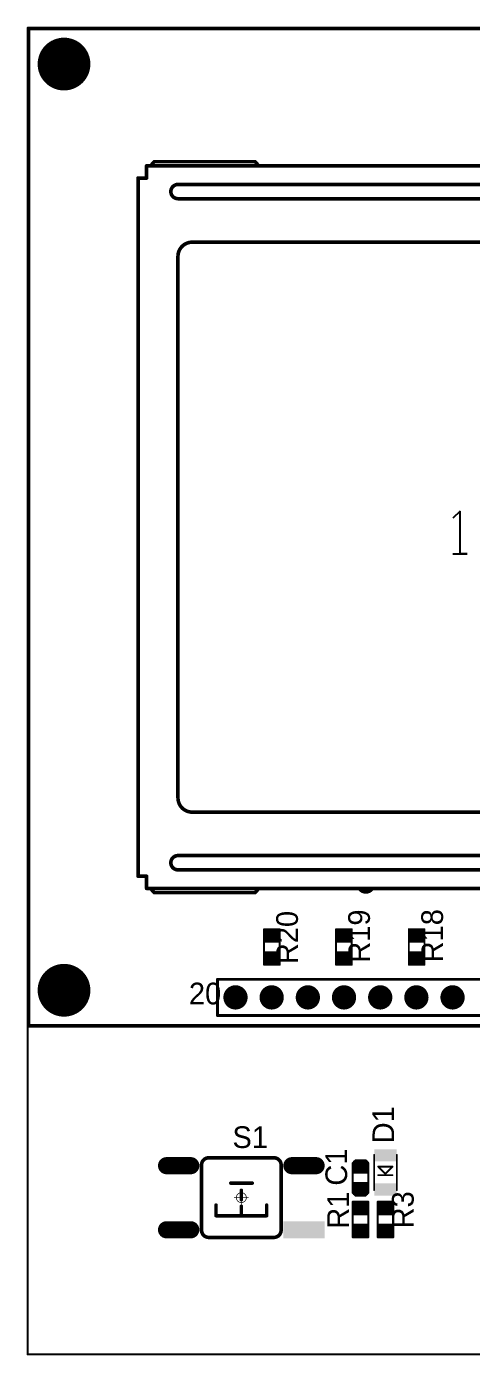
# Model space of a CAD drawing. Extents: x 70.2 to 163.5, y 145.5 to 238.7.
# Drawn here: x 70.2 to 101.4, y 145.5 to 238.7 of the extents above; entities that cross this region are included whole.
import ezdxf

# ---------------------------------------------------------------- set-up
doc = ezdxf.new("R2010")
doc.units = 0
for name, color, linetype in [('BOTTOMLAYER', 5, 'CONTINUOUS'), ('BOTTOMSOLDER', 6, 'CONTINUOUS'), ('KEEPOUTLAYER', 6, 'CONTINUOUS'), ('MECHANICAL1', 6, 'CONTINUOUS'), ('MECHANICAL15', 56, 'CONTINUOUS'), ('MULTILAYER', 9, 'CONTINUOUS'), ('PADHOLELAYER', 156, 'CONTINUOUS'), ('TOPLAYER', 1, 'CONTINUOUS'), ('TOPOVERLAY', 2, 'CONTINUOUS'), ('TOPPASTE', 8, 'CONTINUOUS'), ('TOPSOLDER', 216, 'CONTINUOUS')]:
    doc.layers.add(name, color=color, linetype=linetype)

msp = doc.modelspace()

# ---------------------------------------------------------------- linework, layer by layer
at = {"layer": 'BOTTOMLAYER'}
for points, const_width in [([(71.907, 236.093, 1), (73.657, 236.093, 1)], 1.75), ([(71.907, 171.093, 1), (73.657, 171.093, 1)], 1.75), ([(84.447, 170.592, 1), (85.197, 170.592, 1)], 0.75), ([(86.987, 170.592, 1), (87.737, 170.592, 1)], 0.75), ([(89.527, 170.592, 1), (90.277, 170.592, 1)], 0.75), ([(92.067, 170.592, 1), (92.817, 170.592, 1)], 0.75), ([(94.607, 170.592, 1), (95.357, 170.592, 1)], 0.75), ([(97.147, 170.592, 1), (97.897, 170.592, 1)], 0.75), ([(99.687, 170.592, 1), (100.437, 170.592, 1)], 0.75)]:
    msp.add_lwpolyline(points, format="xyb", close=True, dxfattribs=dict(at, const_width=const_width))
at = {"layer": 'BOTTOMSOLDER'}
for points, const_width in [([(71.856, 236.093, 1), (73.708, 236.093, 1)], 1.852), ([(71.856, 171.093, 1), (73.708, 171.093, 1)], 1.852), ([(84.396, 170.592, 1), (85.248, 170.592, 1)], 0.852), ([(86.936, 170.592, 1), (87.788, 170.592, 1)], 0.852), ([(89.476, 170.592, 1), (90.328, 170.592, 1)], 0.852), ([(92.016, 170.592, 1), (92.868, 170.592, 1)], 0.852), ([(94.556, 170.592, 1), (95.408, 170.592, 1)], 0.852), ([(97.096, 170.592, 1), (97.948, 170.592, 1)], 0.852), ([(99.636, 170.592, 1), (100.488, 170.592, 1)], 0.852)]:
    msp.add_lwpolyline(points, format="xyb", close=True, dxfattribs=dict(at, const_width=const_width))
at = {"layer": 'KEEPOUTLAYER', "const_width": 0.152}
for points in [[(70.231, 145.542), (70.231, 238.542)], [(70.231, 238.542), (163.231, 238.542)], [(70.231, 145.542), (163.231, 145.542)]]:
    msp.add_lwpolyline(points, dxfattribs=at)
at = {"layer": 'KEEPOUTLAYER', "const_width": 0.0762}
for points in [[(70.193, 238.542, 1), (70.269, 238.542, 1)], [(70.193, 238.542, 1), (70.269, 238.542, 1)], [(70.193, 145.542, 1), (70.269, 145.542, 1)], [(70.193, 145.542, 1), (70.269, 145.542, 1)]]:
    msp.add_lwpolyline(points, format="xyb", close=True, dxfattribs=at)
at = {"layer": 'MECHANICAL1', "const_width": 0.152}
for points in [[(70.231, 238.542), (163.231, 238.542)], [(70.231, 145.542), (70.231, 238.542)], [(70.231, 145.542), (163.231, 145.542)]]:
    msp.add_lwpolyline(points, dxfattribs=at)
at = {"layer": 'MECHANICAL1', "const_width": 0.0762}
for points in [[(70.193, 238.542, 1), (70.269, 238.542, 1)], [(70.193, 238.542, 1), (70.269, 238.542, 1)], [(70.193, 145.542, 1), (70.269, 145.542, 1)], [(70.193, 145.542, 1), (70.269, 145.542, 1)]]:
    msp.add_lwpolyline(points, format="xyb", close=True, dxfattribs=at)
at = {"layer": 'MECHANICAL15'}
for points, const_width in [([(85.581, 156.542, 1), (84.881, 156.542, 1)], 0.05), ([(85.219, 157.042, 1), (85.243, 157.042, 1)], 0.025), ([(84.719, 156.542, 1), (84.744, 156.542, 1)], 0.025), ([(84.869, 156.542, 1), (84.894, 156.542, 1)], 0.025), ([(85.219, 156.042, 1), (85.243, 156.042, 1)], 0.025), ([(85.569, 156.542, 1), (85.593, 156.542, 1)], 0.025), ([(85.719, 156.542, 1), (85.743, 156.542, 1)], 0.025)]:
    msp.add_lwpolyline(points, format="xyb", close=True, dxfattribs=dict(at, const_width=const_width))
at = {"layer": 'MECHANICAL15', "const_width": 0.05}
for points in [[(85.231, 156.042), (85.231, 157.042)], [(84.731, 156.542), (85.731, 156.542)]]:
    msp.add_lwpolyline(points, dxfattribs=at)
at = {"layer": 'MULTILAYER'}
for points, const_width in [([(71.907, 236.093, 1), (73.657, 236.093, 1)], 1.75), ([(71.907, 171.093, 1), (73.657, 171.093, 1)], 1.75), ([(84.447, 170.592, 1), (85.197, 170.592, 1)], 0.75), ([(86.987, 170.592, 1), (87.737, 170.592, 1)], 0.75), ([(89.527, 170.592, 1), (90.277, 170.592, 1)], 0.75), ([(92.067, 170.592, 1), (92.817, 170.592, 1)], 0.75), ([(94.607, 170.592, 1), (95.357, 170.592, 1)], 0.75), ([(97.147, 170.592, 1), (97.897, 170.592, 1)], 0.75), ([(99.687, 170.592, 1), (100.437, 170.592, 1)], 0.75)]:
    msp.add_lwpolyline(points, format="xyb", close=True, dxfattribs=dict(at, const_width=const_width))
at = {"layer": 'PADHOLELAYER'}
for points, const_width in [([(71.907, 236.093, 1), (73.657, 236.093, 1)], 1.75), ([(71.907, 171.093, 1), (73.657, 171.093, 1)], 1.75), ([(84.597, 170.592, 1), (85.047, 170.592, 1)], 0.45), ([(87.137, 170.592, 1), (87.587, 170.592, 1)], 0.45), ([(89.677, 170.592, 1), (90.127, 170.592, 1)], 0.45), ([(92.217, 170.592, 1), (92.667, 170.592, 1)], 0.45), ([(94.757, 170.592, 1), (95.207, 170.592, 1)], 0.45), ([(97.297, 170.592, 1), (97.747, 170.592, 1)], 0.45), ([(99.837, 170.592, 1), (100.287, 170.592, 1)], 0.45)]:
    msp.add_lwpolyline(points, format="xyb", close=True, dxfattribs=dict(at, const_width=const_width))
at = {"layer": 'TOPLAYER'}
for points, const_width in [([(71.907, 236.093, 1), (73.657, 236.093, 1)], 1.75), ([(71.907, 171.093, 1), (73.657, 171.093, 1)], 1.75), ([(84.447, 170.592, 1), (85.197, 170.592, 1)], 0.75), ([(86.987, 170.592, 1), (87.737, 170.592, 1)], 0.75), ([(89.527, 170.592, 1), (90.277, 170.592, 1)], 0.75), ([(92.067, 170.592, 1), (92.817, 170.592, 1)], 0.75), ([(94.607, 170.592, 1), (95.357, 170.592, 1)], 0.75), ([(97.147, 170.592, 1), (97.897, 170.592, 1)], 0.75), ([(99.687, 170.592, 1), (100.437, 170.592, 1)], 0.75), ([(79.731, 158.781, 1), (80.231, 158.781, 1)], 0.5), ([(81.431, 158.781, 1), (81.931, 158.781, 1)], 0.5), ([(88.531, 158.781, 1), (89.031, 158.781, 1)], 0.5), ([(90.231, 158.781, 1), (90.731, 158.781, 1)], 0.5), ([(79.731, 154.281, 1), (80.231, 154.281, 1)], 0.5), ([(81.431, 154.281, 1), (81.931, 154.281, 1)], 0.5)]:
    msp.add_lwpolyline(points, format="xyb", close=True, dxfattribs=dict(at, const_width=const_width))
at = {"layer": 'TOPLAYER', "const_width": 1}
for points in [[(79.981, 158.781), (81.681, 158.781)], [(88.781, 158.781), (90.481, 158.781)], [(79.981, 154.281), (81.681, 154.281)]]:
    msp.add_lwpolyline(points, dxfattribs=at)
at = {"layer": 'TOPLAYER'}
for points in [[(86.951, 175.229), (86.951, 174.529), (87.801, 175.229), (87.801, 174.529)], [(92.006, 175.229), (92.006, 174.529), (92.856, 175.229), (92.856, 174.529)], [(97.111, 175.23), (97.111, 174.53), (97.961, 175.23), (97.961, 174.53)], [(86.951, 173.729), (86.951, 173.029), (87.801, 173.729), (87.801, 173.029)], [(92.006, 173.729), (92.006, 173.029), (92.856, 173.729), (92.856, 173.029)], [(97.111, 173.73), (97.111, 173.03), (97.961, 173.73), (97.961, 173.03)], [(94.677, 159.837), (94.677, 159.187), (96.027, 159.837), (96.027, 159.187)], [(93.174, 159.024), (93.174, 158.324), (94.024, 159.024), (94.024, 158.324)], [(93.174, 157.524), (93.174, 156.824), (94.024, 157.524), (94.024, 156.824)], [(94.677, 157.437), (94.677, 156.787), (96.027, 157.437), (96.027, 156.787)], [(94.024, 155.403), (94.024, 156.103), (93.174, 155.403), (93.174, 156.103)], [(95.777, 155.403), (95.777, 156.103), (94.927, 155.403), (94.927, 156.103)], [(90.981, 154.781), (88.281, 154.781), (90.981, 153.781), (88.281, 153.781)], [(94.024, 153.903), (94.024, 154.603), (93.174, 153.903), (93.174, 154.603)], [(95.777, 153.903), (95.777, 154.603), (94.927, 153.903), (94.927, 154.603)]]:
    msp.add_solid(points, dxfattribs=at)
at = {"layer": 'TOPOVERLAY'}
for p, q in [((100.589, 204.724), (100.089, 204.224)), ((100.589, 201.725), (100.589, 204.724)), ((100.089, 201.725), (101.089, 201.725)), ((101.089, 201.725), (100.589, 201.725))]:
    msp.add_line(p, q, dxfattribs=at)
for points, const_width in [([(70.285, 238.593, 1), (70.279, 238.593, 1)], 0.254), ([(70.285, 238.593, 1), (70.279, 238.593, 1)], 0.254), ([(70.285, 238.593, 1), (70.279, 238.593, 1)], 0.254), ([(70.285, 238.593, 1), (70.279, 238.593, 1)], 0.254), ([(70.285, 238.593, 1), (70.279, 238.593, 1)], 0.254), ([(70.285, 238.593, 1), (70.279, 238.593, 1)], 0.254), ([(70.285, 238.593, 1), (70.279, 238.593, 1)], 0.254), ([(70.285, 238.593, 1), (70.279, 238.593, 1)], 0.254), ([(70.216, 238.593, 1), (70.343, 238.593, 1)], 0.127), ([(70.216, 238.593, 1), (70.343, 238.593, 1)], 0.127), ([(70.216, 238.593, 1), (70.343, 238.593, 1)], 0.127), ([(70.216, 238.593, 1), (70.343, 238.593, 1)], 0.127), ([(70.216, 238.593, 1), (70.343, 238.593, 1)], 0.127), ([(70.216, 238.593, 1), (70.343, 238.593, 1)], 0.127), ([(70.216, 238.593, 1), (70.343, 238.593, 1)], 0.127), ([(70.216, 238.593, 1), (70.343, 238.593, 1)], 0.127), ([(70.219, 238.593, 1), (70.346, 238.593, 1)], 0.127), ([(70.219, 238.593, 1), (70.346, 238.593, 1)], 0.127), ([(70.222, 238.593, 1), (70.349, 238.593, 1)], 0.127), ([(70.222, 238.593, 1), (70.349, 238.593, 1)], 0.127), ([(70.222, 238.593, 1), (70.349, 238.593, 1)], 0.127), ([(70.222, 238.593, 1), (70.349, 238.593, 1)], 0.127), ([(70.222, 238.593, 1), (70.349, 238.593, 1)], 0.127), ([(70.222, 238.593, 1), (70.349, 238.593, 1)], 0.127), ([(70.222, 238.593, 1), (70.349, 238.593, 1)], 0.127), ([(70.222, 238.593, 1), (70.349, 238.593, 1)], 0.127), ([(78.585, 228.943, 1), (78.579, 228.943, 1)], 0.254), ([(78.585, 228.943, 1), (78.579, 228.943, 1)], 0.254), ([(78.516, 228.943, 1), (78.643, 228.943, 1)], 0.127), ([(78.516, 228.943, 1), (78.643, 228.943, 1)], 0.127), ([(78.519, 228.943, 1), (78.646, 228.943, 1)], 0.127), ([(78.519, 228.943, 1), (78.646, 228.943, 1)], 0.127), ([(78.519, 228.943, 1), (78.646, 228.943, 1)], 0.127), ([(78.519, 228.943, 1), (78.646, 228.943, 1)], 0.127), ([(78.519, 228.478, 1), (78.646, 228.478, 1)], 0.127), ([(78.519, 228.478, 1), (78.646, 228.478, 1)], 0.127), ([(78.522, 228.943, 1), (78.649, 228.943, 1)], 0.127), ([(78.522, 228.943, 1), (78.649, 228.943, 1)], 0.127), ([(78.719, 228.943, 1), (78.846, 228.943, 1)], 0.127), ([(78.719, 228.943, 1), (78.846, 228.943, 1)], 0.127), ([(78.719, 228.943, 1), (78.846, 228.943, 1)], 0.127), ([(78.831, 228.943, 1), (78.958, 228.943, 1)], 0.127), ([(79.069, 229.243, 1), (79.196, 229.243, 1)], 0.127), ([(79.069, 229.243, 1), (79.196, 229.243, 1)], 0.127), ([(86.119, 229.243, 1), (86.246, 229.243, 1)], 0.127), ([(86.119, 229.243, 1), (86.246, 229.243, 1)], 0.127), ([(86.356, 228.943, 1), (86.483, 228.943, 1)], 0.127), ([(77.985, 228.093, 1), (77.979, 228.093, 1)], 0.254), ([(77.985, 228.093, 1), (77.979, 228.093, 1)], 0.254), ([(77.916, 228.093, 1), (78.043, 228.093, 1)], 0.127), ([(77.916, 228.093, 1), (78.043, 228.093, 1)], 0.127), ([(77.919, 228.093, 1), (78.046, 228.093, 1)], 0.127), ([(77.919, 228.093, 1), (78.046, 228.093, 1)], 0.127), ([(77.919, 228.093, 1), (78.046, 228.093, 1)], 0.127), ([(77.919, 228.093, 1), (78.046, 228.093, 1)], 0.127), ([(77.922, 228.093, 1), (78.049, 228.093, 1)], 0.127), ([(77.922, 228.093, 1), (78.049, 228.093, 1)], 0.127), ([(78.519, 228.093, 1), (78.646, 228.093, 1)], 0.127), ([(78.519, 228.093, 1), (78.646, 228.093, 1)], 0.127), ([(78.519, 228.093, 1), (78.646, 228.093, 1)], 0.127), ([(78.519, 228.093, 1), (78.646, 228.093, 1)], 0.127), ([(78.519, 228.093, 1), (78.646, 228.093, 1)], 0.127), ([(78.519, 228.093, 1), (78.646, 228.093, 1)], 0.127), ([(80.719, 227.643, 1), (80.846, 227.643, 1)], 0.127), ([(80.719, 227.643, 1), (80.846, 227.643, 1)], 0.127), ([(80.719, 227.643, 1), (80.846, 227.643, 1)], 0.127), ([(80.719, 227.643, 1), (80.846, 227.643, 1)], 0.127), ([(80.719, 226.643, 1), (80.846, 226.643, 1)], 0.127), ([(80.719, 226.643, 1), (80.846, 226.643, 1)], 0.127), ([(80.719, 226.643, 1), (80.846, 226.643, 1)], 0.127), ([(80.719, 226.643, 1), (80.846, 226.643, 1)], 0.127), ([(81.785, 223.593, 1), (81.779, 223.593, 1)], 0.254), ([(81.716, 223.593, 1), (81.843, 223.593, 1)], 0.127), ([(81.719, 223.593, 1), (81.846, 223.593, 1)], 0.127), ([(81.719, 223.593, 1), (81.846, 223.593, 1)], 0.127), ([(81.719, 223.593, 1), (81.846, 223.593, 1)], 0.127), ([(81.719, 223.593, 1), (81.846, 223.593, 1)], 0.127), ([(81.722, 223.593, 1), (81.849, 223.593, 1)], 0.127), ([(80.785, 222.593, 1), (80.779, 222.593, 1)], 0.254), ([(80.785, 222.593, 1), (80.779, 222.593, 1)], 0.254), ([(80.716, 222.593, 1), (80.843, 222.593, 1)], 0.127), ([(80.716, 222.593, 1), (80.843, 222.593, 1)], 0.127), ([(80.719, 222.593, 1), (80.846, 222.593, 1)], 0.127), ([(80.719, 222.593, 1), (80.846, 222.593, 1)], 0.127), ([(80.719, 222.593, 1), (80.846, 222.593, 1)], 0.127), ([(80.719, 222.593, 1), (80.846, 222.593, 1)], 0.127), ([(80.722, 222.593, 1), (80.849, 222.593, 1)], 0.127), ([(80.722, 222.593, 1), (80.849, 222.593, 1)], 0.127), ([(80.719, 184.593, 1), (80.846, 184.593, 1)], 0.127), ([(80.719, 184.593, 1), (80.846, 184.593, 1)], 0.127), ([(80.719, 184.593, 1), (80.846, 184.593, 1)], 0.127), ([(80.719, 184.593, 1), (80.846, 184.593, 1)], 0.127), ([(81.785, 183.593, 1), (81.779, 183.593, 1)], 0.254), ([(81.716, 183.593, 1), (81.843, 183.593, 1)], 0.127), ([(81.719, 183.593, 1), (81.846, 183.593, 1)], 0.127), ([(81.719, 183.593, 1), (81.846, 183.593, 1)], 0.127), ([(81.719, 183.593, 1), (81.846, 183.593, 1)], 0.127), ([(81.719, 183.593, 1), (81.846, 183.593, 1)], 0.127), ([(81.722, 183.593, 1), (81.849, 183.593, 1)], 0.127), ([(80.719, 180.543, 1), (80.846, 180.543, 1)], 0.127), ([(80.719, 180.543, 1), (80.846, 180.543, 1)], 0.127), ([(80.719, 180.543, 1), (80.846, 180.543, 1)], 0.127), ([(77.919, 179.093, 1), (78.046, 179.093, 1)], 0.127), ([(77.919, 179.093, 1), (78.046, 179.093, 1)], 0.127), ([(77.919, 179.093, 1), (78.046, 179.093, 1)], 0.127), ([(77.919, 179.093, 1), (78.046, 179.093, 1)], 0.127), ([(78.519, 179.093, 1), (78.646, 179.093, 1)], 0.127), ([(78.519, 179.093, 1), (78.646, 179.093, 1)], 0.127), ([(78.519, 179.093, 1), (78.646, 179.093, 1)], 0.127), ([(78.519, 179.093, 1), (78.646, 179.093, 1)], 0.127), ([(80.719, 179.543, 1), (80.846, 179.543, 1)], 0.127), ([(80.719, 179.543, 1), (80.846, 179.543, 1)], 0.127), ([(80.719, 179.543, 1), (80.846, 179.543, 1)], 0.127), ([(78.585, 178.243, 1), (78.579, 178.243, 1)], 0.254), ([(78.516, 178.243, 1), (78.643, 178.243, 1)], 0.127), ([(78.519, 178.243, 1), (78.646, 178.243, 1)], 0.127), ([(78.519, 178.243, 1), (78.646, 178.243, 1)], 0.127), ([(78.519, 178.243, 1), (78.646, 178.243, 1)], 0.127), ([(78.519, 178.243, 1), (78.646, 178.243, 1)], 0.127), ([(78.522, 178.243, 1), (78.649, 178.243, 1)], 0.127), ([(78.719, 178.243, 1), (78.846, 178.243, 1)], 0.127), ([(78.719, 178.243, 1), (78.846, 178.243, 1)], 0.127), ([(78.831, 178.243, 1), (78.958, 178.243, 1)], 0.127), ([(86.356, 178.243, 1), (86.483, 178.243, 1)], 0.127), ([(93.445, 178.243, 1), (93.572, 178.243, 1)], 0.127), ([(94.367, 178.243, 1), (94.494, 178.243, 1)], 0.127), ([(79.069, 177.943, 1), (79.196, 177.943, 1)], 0.127), ([(79.069, 177.943, 1), (79.196, 177.943, 1)], 0.127), ([(86.119, 177.943, 1), (86.246, 177.943, 1)], 0.127), ([(86.119, 177.943, 1), (86.246, 177.943, 1)], 0.127), ([(86.794, 175.379, 1), (86.858, 175.379, 1)], 0.0635), ([(86.794, 175.379, 1), (86.858, 175.379, 1)], 0.0635), ([(87.894, 175.379, 1), (87.958, 175.379, 1)], 0.0635), ([(87.894, 175.379, 1), (87.958, 175.379, 1)], 0.0635), ([(91.849, 175.379, 1), (91.912, 175.379, 1)], 0.0635), ([(91.849, 175.379, 1), (91.912, 175.379, 1)], 0.0635), ([(92.949, 175.379, 1), (93.012, 175.379, 1)], 0.0635), ([(92.949, 175.379, 1), (93.012, 175.379, 1)], 0.0635), ([(96.954, 175.38, 1), (97.018, 175.38, 1)], 0.0635), ([(96.954, 175.38, 1), (97.018, 175.38, 1)], 0.0635), ([(98.054, 175.38, 1), (98.118, 175.38, 1)], 0.0635), ([(98.054, 175.38, 1), (98.118, 175.38, 1)], 0.0635), ([(86.794, 172.879, 1), (86.858, 172.879, 1)], 0.0635), ([(86.794, 172.879, 1), (86.858, 172.879, 1)], 0.0635), ([(87.894, 172.879, 1), (87.958, 172.879, 1)], 0.0635), ([(87.894, 172.879, 1), (87.958, 172.879, 1)], 0.0635), ([(91.849, 172.879, 1), (91.912, 172.879, 1)], 0.0635), ([(91.849, 172.879, 1), (91.912, 172.879, 1)], 0.0635), ([(92.949, 172.879, 1), (93.012, 172.879, 1)], 0.0635), ([(92.949, 172.879, 1), (93.012, 172.879, 1)], 0.0635), ([(96.954, 172.88, 1), (97.018, 172.88, 1)], 0.0635), ([(96.954, 172.88, 1), (97.018, 172.88, 1)], 0.0635), ([(98.054, 172.88, 1), (98.118, 172.88, 1)], 0.0635), ([(98.054, 172.88, 1), (98.118, 172.88, 1)], 0.0635), ([(83.502, 171.862, 1), (83.602, 171.862, 1)], 0.1), ([(83.502, 171.862, 1), (83.602, 171.862, 1)], 0.1), ([(83.502, 169.322, 1), (83.602, 169.322, 1)], 0.1), ([(83.502, 169.322, 1), (83.602, 169.322, 1)], 0.1), ([(70.285, 168.593, 1), (70.279, 168.593, 1)], 0.254), ([(70.285, 168.593, 1), (70.279, 168.593, 1)], 0.254), ([(70.216, 168.593, 1), (70.343, 168.593, 1)], 0.127), ([(70.216, 168.593, 1), (70.343, 168.593, 1)], 0.127), ([(70.219, 168.593, 1), (70.346, 168.593, 1)], 0.127), ([(70.219, 168.593, 1), (70.346, 168.593, 1)], 0.127), ([(70.222, 168.593, 1), (70.349, 168.593, 1)], 0.127), ([(70.222, 168.593, 1), (70.349, 168.593, 1)], 0.127), ([(94.52, 159.537, 1), (94.583, 159.537, 1)], 0.0635), ([(96.12, 159.537, 1), (96.183, 159.537, 1)], 0.0635), ([(82.374, 158.828, 1), (82.501, 158.828, 1)], 0.127), ([(82.374, 158.828, 1), (82.501, 158.828, 1)], 0.127), ([(82.882, 159.336, 1), (83.009, 159.336, 1)], 0.127), ([(82.882, 159.336, 1), (83.009, 159.336, 1)], 0.127), ([(87.454, 159.336, 1), (87.581, 159.336, 1)], 0.127), ([(87.454, 159.336, 1), (87.581, 159.336, 1)], 0.127), ([(87.962, 158.828, 1), (88.089, 158.828, 1)], 0.127), ([(87.962, 158.828, 1), (88.089, 158.828, 1)], 0.127), ([(93.017, 158.974, 1), (93.081, 158.974, 1)], 0.0635), ([(93.017, 158.974, 1), (93.081, 158.974, 1)], 0.0635), ([(93.217, 159.174, 1), (93.281, 159.174, 1)], 0.0635), ([(93.217, 159.174, 1), (93.281, 159.174, 1)], 0.0635), ([(93.917, 159.174, 1), (93.981, 159.174, 1)], 0.0635), ([(93.917, 159.174, 1), (93.981, 159.174, 1)], 0.0635), ([(94.117, 158.974, 1), (94.181, 158.974, 1)], 0.0635), ([(94.117, 158.974, 1), (94.181, 158.974, 1)], 0.0635), ([(94.812, 158.715, 1), (94.875, 158.715, 1)], 0.0635), ([(94.812, 158.715, 1), (94.875, 158.715, 1)], 0.0635), ([(95.812, 158.715, 1), (95.875, 158.715, 1)], 0.0635), ([(95.812, 158.715, 1), (95.875, 158.715, 1)], 0.0635), ([(84.431, 157.558, 1), (84.558, 157.558, 1)], 0.127), ([(85.93, 157.558, 1), (86.057, 157.558, 1)], 0.127), ([(94.812, 158.115, 1), (94.875, 158.115, 1)], 0.0635), ([(95.312, 158.215, 1), (95.375, 158.215, 1)], 0.0635), ([(95.312, 158.215, 1), (95.375, 158.215, 1)], 0.0635), ([(95.812, 158.115, 1), (95.875, 158.115, 1)], 0.0635), ([(85.168, 157.05, 1), (85.295, 157.05, 1)], 0.127), ([(93.017, 156.874, 1), (93.081, 156.874, 1)], 0.0635), ([(93.017, 156.874, 1), (93.081, 156.874, 1)], 0.0635), ([(93.217, 156.674, 1), (93.281, 156.674, 1)], 0.0635), ([(93.217, 156.674, 1), (93.281, 156.674, 1)], 0.0635), ([(93.917, 156.674, 1), (93.981, 156.674, 1)], 0.0635), ([(93.917, 156.674, 1), (93.981, 156.674, 1)], 0.0635), ([(94.117, 156.874, 1), (94.181, 156.874, 1)], 0.0635), ([(94.117, 156.874, 1), (94.181, 156.874, 1)], 0.0635), ([(94.52, 157.074, 1), (94.583, 157.074, 1)], 0.0635), ([(96.12, 157.074, 1), (96.183, 157.074, 1)], 0.0635), ([(83.39, 156.009, 1), (83.517, 156.009, 1)], 0.127), ([(85.168, 156.39, 1), (85.295, 156.39, 1)], 0.127), ([(85.168, 155.932, 1), (85.295, 155.932, 1)], 0.127), ([(86.946, 156.009, 1), (87.073, 156.009, 1)], 0.127), ([(93.017, 156.253, 1), (93.081, 156.253, 1)], 0.0635), ([(93.017, 156.253, 1), (93.081, 156.253, 1)], 0.0635), ([(94.117, 156.253, 1), (94.181, 156.253, 1)], 0.0635), ([(94.117, 156.253, 1), (94.181, 156.253, 1)], 0.0635), ([(94.77, 156.253, 1), (94.833, 156.253, 1)], 0.0635), ([(94.77, 156.253, 1), (94.833, 156.253, 1)], 0.0635), ([(95.87, 156.253, 1), (95.933, 156.253, 1)], 0.0635), ([(95.87, 156.253, 1), (95.933, 156.253, 1)], 0.0635), ([(83.39, 155.272, 1), (83.517, 155.272, 1)], 0.127), ([(83.39, 155.272, 1), (83.517, 155.272, 1)], 0.127), ([(85.168, 155.272, 1), (85.295, 155.272, 1)], 0.127), ([(86.946, 155.272, 1), (87.073, 155.272, 1)], 0.127), ([(86.946, 155.272, 1), (87.073, 155.272, 1)], 0.127), ([(82.374, 154.256, 1), (82.501, 154.256, 1)], 0.127), ([(82.374, 154.256, 1), (82.501, 154.256, 1)], 0.127), ([(82.882, 153.748, 1), (83.009, 153.748, 1)], 0.127), ([(82.882, 153.748, 1), (83.009, 153.748, 1)], 0.127), ([(87.454, 153.748, 1), (87.581, 153.748, 1)], 0.127), ([(87.454, 153.748, 1), (87.581, 153.748, 1)], 0.127), ([(87.962, 154.256, 1), (88.089, 154.256, 1)], 0.127), ([(87.962, 154.256, 1), (88.089, 154.256, 1)], 0.127), ([(93.017, 153.753, 1), (93.081, 153.753, 1)], 0.0635), ([(93.017, 153.753, 1), (93.081, 153.753, 1)], 0.0635), ([(94.117, 153.753, 1), (94.181, 153.753, 1)], 0.0635), ([(94.117, 153.753, 1), (94.181, 153.753, 1)], 0.0635), ([(94.77, 153.753, 1), (94.833, 153.753, 1)], 0.0635), ([(94.77, 153.753, 1), (94.833, 153.753, 1)], 0.0635), ([(95.87, 153.753, 1), (95.933, 153.753, 1)], 0.0635), ([(95.87, 153.753, 1), (95.933, 153.753, 1)], 0.0635)]:
    msp.add_lwpolyline(points, format="xyb", close=True, dxfattribs=dict(at, const_width=const_width))
for points, const_width in [([(70.282, 168.593), (70.282, 238.593)], 0.254), ([(70.282, 238.593), (163.282, 238.593)], 0.254), ([(78.582, 228.093), (78.582, 228.943)], 0.254), ([(78.582, 228.943), (154.782, 228.943)], 0.254), ([(78.582, 228.093), (78.582, 228.943)], 0.254), ([(78.582, 228.943), (154.782, 228.943)], 0.254), ([(78.582, 228.093), (78.582, 228.478)], 0.254), ([(78.582, 228.093), (78.582, 228.478)], 0.254), ([(78.782, 228.943), (154.982, 228.943)], 0.254), ([(78.782, 228.943), (154.982, 228.943)], 0.254), ([(78.782, 228.943), (154.982, 228.943)], 0.254), ([(79.132, 229.243), (86.182, 229.243)], 0.254), ([(77.982, 228.093), (78.582, 228.093)], 0.254), ([(77.982, 179.093), (77.982, 228.093)], 0.254), ([(77.982, 228.093), (78.582, 228.093)], 0.254), ([(77.982, 179.093), (77.982, 228.093)], 0.254), ([(80.782, 227.643), (152.782, 227.643)], 0.254), ([(80.782, 227.643), (152.782, 227.643)], 0.254), ([(80.782, 226.643), (152.782, 226.643)], 0.254), ([(80.782, 226.643), (152.782, 226.643)], 0.254), ([(81.782, 223.593), (151.782, 223.593)], 0.254), ([(81.782, 223.593), (151.782, 223.593)], 0.254), ([(80.782, 184.593), (80.782, 222.593)], 0.254), ([(80.782, 184.593), (80.782, 222.593)], 0.254), ([(81.782, 183.593), (151.782, 183.593)], 0.254), ([(81.782, 183.593), (151.782, 183.593)], 0.254), ([(80.782, 180.543), (152.782, 180.543)], 0.254), ([(77.982, 179.093), (78.582, 179.093)], 0.254), ([(77.982, 179.093), (78.582, 179.093)], 0.254), ([(78.582, 178.243), (78.582, 179.093)], 0.254), ([(78.582, 178.243), (78.582, 179.093)], 0.254), ([(80.782, 179.543), (152.782, 179.543)], 0.254), ([(78.582, 178.243), (154.782, 178.243)], 0.254), ([(78.582, 178.243), (154.782, 178.243)], 0.254), ([(78.782, 178.243), (154.982, 178.243)], 0.254), ([(78.782, 178.243), (154.982, 178.243)], 0.254), ([(79.132, 177.943), (86.182, 177.943)], 0.254), ([(86.826, 172.879), (86.826, 175.379)], 0.127), ([(86.826, 175.379), (87.926, 175.379)], 0.127), ([(87.926, 172.879), (87.926, 175.379)], 0.127), ([(91.881, 172.879), (91.881, 175.379)], 0.127), ([(91.881, 175.379), (92.981, 175.379)], 0.127), ([(92.981, 172.879), (92.981, 175.379)], 0.127), ([(96.986, 172.88), (96.986, 175.38)], 0.127), ([(96.986, 175.38), (98.086, 175.38)], 0.127), ([(98.086, 172.88), (98.086, 175.38)], 0.127), ([(86.826, 172.879), (87.926, 172.879)], 0.127), ([(91.881, 172.879), (92.981, 172.879)], 0.127), ([(96.986, 172.88), (98.086, 172.88)], 0.127), ([(83.552, 169.322), (83.552, 171.862)], 0.2), ([(83.552, 171.862), (134.352, 171.862)], 0.2), ([(83.552, 169.322), (134.352, 169.322)], 0.2), ([(70.282, 168.593), (163.282, 168.593)], 0.254), ([(94.552, 157.074), (94.552, 159.537)], 0.127), ([(96.152, 157.074), (96.152, 159.537)], 0.127), ([(82.437, 154.256), (82.437, 158.828)], 0.254), ([(82.945, 159.336), (87.517, 159.336)], 0.254), ([(88.025, 154.256), (88.025, 158.828)], 0.254), ([(93.049, 158.974), (93.249, 159.174)], 0.127), ([(93.049, 156.874), (93.049, 158.974)], 0.127), ([(93.249, 159.174), (93.949, 159.174)], 0.127), ([(93.949, 159.174), (94.149, 158.974)], 0.127), ([(94.149, 156.874), (94.149, 158.974)], 0.127), ([(94.844, 158.715), (95.344, 158.215)], 0.127), ([(94.844, 158.715), (95.844, 158.715)], 0.127), ([(95.344, 158.215), (95.844, 158.715)], 0.127), ([(84.494, 157.558), (85.993, 157.558)], 0.254), ([(94.844, 158.115), (95.844, 158.115)], 0.127), ([(85.231, 156.39), (85.231, 157.05)], 0.254), ([(93.049, 156.874), (93.249, 156.674)], 0.127), ([(93.249, 156.674), (93.949, 156.674)], 0.127), ([(93.949, 156.674), (94.149, 156.874)], 0.127), ([(83.453, 155.272), (83.453, 156.009)], 0.254), ([(85.231, 155.272), (85.231, 155.932)], 0.254), ([(87.009, 155.272), (87.009, 156.009)], 0.254), ([(93.049, 153.753), (93.049, 156.253)], 0.127), ([(93.049, 156.253), (94.149, 156.253)], 0.127), ([(94.149, 153.753), (94.149, 156.253)], 0.127), ([(94.802, 153.753), (94.802, 156.253)], 0.127), ([(94.802, 156.253), (95.902, 156.253)], 0.127), ([(95.902, 153.753), (95.902, 156.253)], 0.127), ([(83.453, 155.272), (87.009, 155.272)], 0.254), ([(82.945, 153.748), (87.517, 153.748)], 0.254), ([(93.049, 153.753), (94.149, 153.753)], 0.127), ([(94.802, 153.753), (95.902, 153.753)], 0.127)]:
    msp.add_lwpolyline(points, dxfattribs=dict(at, const_width=const_width))
at = {"layer": 'TOPOVERLAY', "const_width": 0.254}
for points in [[(78.895, 228.943, -0.129664), (79.132, 229.243)], [(86.182, 229.243, -0.129664), (86.42, 228.943)], [(80.782, 226.643, -1), (80.782, 227.643)], [(80.782, 226.643, -1), (80.782, 227.643)], [(80.782, 222.593, -0.414214), (81.782, 223.593)], [(80.782, 222.593, -0.414214), (81.782, 223.593)], [(81.782, 183.593, -0.414214), (80.782, 184.593)], [(81.782, 183.593, -0.414214), (80.782, 184.593)], [(80.782, 179.543, -1), (80.782, 180.543)], [(80.782, 179.543, -1), (80.782, 180.543)], [(79.132, 177.943, -0.129664), (78.895, 178.243)], [(86.42, 178.243, -0.129664), (86.182, 177.943)], [(94.431, 178.243, -0.542326), (93.509, 178.243)], [(82.437, 158.828, -0.414214), (82.945, 159.336)], [(87.517, 159.336, -0.414214), (88.025, 158.828)], [(82.945, 153.748, -0.414214), (82.437, 154.256)], [(88.025, 154.256, -0.414214), (87.517, 153.748)]]:
    msp.add_lwpolyline(points, format="xyb", dxfattribs=at)
at = {"layer": 'TOPPASTE', "const_width": 1}
for points in [[(79.981, 158.781), (81.681, 158.781)], [(88.781, 158.781), (90.481, 158.781)], [(79.981, 154.281), (81.681, 154.281)]]:
    msp.add_lwpolyline(points, dxfattribs=at)
at = {"layer": 'TOPPASTE', "const_width": 0.5}
for points in [[(79.731, 158.781, 1), (80.231, 158.781, 1)], [(81.431, 158.781, 1), (81.931, 158.781, 1)], [(88.531, 158.781, 1), (89.031, 158.781, 1)], [(90.231, 158.781, 1), (90.731, 158.781, 1)], [(79.731, 154.281, 1), (80.231, 154.281, 1)], [(81.431, 154.281, 1), (81.931, 154.281, 1)]]:
    msp.add_lwpolyline(points, format="xyb", close=True, dxfattribs=at)
at = {"layer": 'TOPPASTE'}
for points in [[(86.951, 175.229), (86.951, 174.529), (87.801, 175.229), (87.801, 174.529)], [(92.006, 175.229), (92.006, 174.529), (92.856, 175.229), (92.856, 174.529)], [(97.111, 175.23), (97.111, 174.53), (97.961, 175.23), (97.961, 174.53)], [(86.951, 173.729), (86.951, 173.029), (87.801, 173.729), (87.801, 173.029)], [(92.006, 173.729), (92.006, 173.029), (92.856, 173.729), (92.856, 173.029)], [(97.111, 173.73), (97.111, 173.03), (97.961, 173.73), (97.961, 173.03)], [(94.677, 159.837), (94.677, 159.187), (96.027, 159.837), (96.027, 159.187)], [(93.174, 159.024), (93.174, 158.324), (94.024, 159.024), (94.024, 158.324)], [(93.174, 157.524), (93.174, 156.824), (94.024, 157.524), (94.024, 156.824)], [(94.677, 157.437), (94.677, 156.787), (96.027, 157.437), (96.027, 156.787)], [(94.024, 155.403), (94.024, 156.103), (93.174, 155.403), (93.174, 156.103)], [(95.777, 155.403), (95.777, 156.103), (94.927, 155.403), (94.927, 156.103)], [(90.981, 154.781), (88.281, 154.781), (90.981, 153.781), (88.281, 153.781)], [(94.024, 153.903), (94.024, 154.603), (93.174, 153.903), (93.174, 154.603)], [(95.777, 153.903), (95.777, 154.603), (94.927, 153.903), (94.927, 154.603)]]:
    msp.add_solid(points, dxfattribs=at)
at = {"layer": 'TOPSOLDER'}
for points, const_width in [([(71.856, 236.093, 1), (73.708, 236.093, 1)], 1.852), ([(71.856, 171.093, 1), (73.708, 171.093, 1)], 1.852), ([(84.396, 170.592, 1), (85.248, 170.592, 1)], 0.852), ([(86.936, 170.592, 1), (87.788, 170.592, 1)], 0.852), ([(89.476, 170.592, 1), (90.328, 170.592, 1)], 0.852), ([(92.016, 170.592, 1), (92.868, 170.592, 1)], 0.852), ([(94.556, 170.592, 1), (95.408, 170.592, 1)], 0.852), ([(97.096, 170.592, 1), (97.948, 170.592, 1)], 0.852), ([(99.636, 170.592, 1), (100.488, 170.592, 1)], 0.852), ([(79.68, 158.781, 1), (80.282, 158.781, 1)], 0.602), ([(81.38, 158.781, 1), (81.982, 158.781, 1)], 0.602), ([(88.48, 158.781, 1), (89.082, 158.781, 1)], 0.602), ([(90.18, 158.781, 1), (90.782, 158.781, 1)], 0.602), ([(79.68, 154.281, 1), (80.282, 154.281, 1)], 0.602), ([(81.38, 154.281, 1), (81.982, 154.281, 1)], 0.602)]:
    msp.add_lwpolyline(points, format="xyb", close=True, dxfattribs=dict(at, const_width=const_width))
at = {"layer": 'TOPSOLDER', "const_width": 1.203}
for points in [[(79.981, 158.781), (81.681, 158.781)], [(88.781, 158.781), (90.481, 158.781)], [(79.981, 154.281), (81.681, 154.281)]]:
    msp.add_lwpolyline(points, dxfattribs=at)
at = {"layer": 'TOPSOLDER'}
for points in [[(86.849, 175.331), (86.849, 174.427), (87.903, 175.331), (87.903, 174.427)], [(91.904, 175.331), (91.904, 174.427), (92.957, 175.331), (92.957, 174.427)], [(97.009, 175.332), (97.009, 174.429), (98.063, 175.332), (98.063, 174.429)], [(86.849, 173.831), (86.849, 172.927), (87.903, 173.831), (87.903, 172.927)], [(91.904, 173.831), (91.904, 172.927), (92.957, 173.831), (92.957, 172.927)], [(97.009, 173.832), (97.009, 172.929), (98.063, 173.832), (98.063, 172.929)], [(94.575, 159.939), (94.575, 159.085), (96.128, 159.939), (96.128, 159.085)], [(93.072, 159.125), (93.072, 158.222), (94.126, 159.125), (94.126, 158.222)], [(93.072, 157.625), (93.072, 156.722), (94.126, 157.625), (94.126, 156.722)], [(94.575, 157.539), (94.575, 156.685), (96.128, 157.539), (96.128, 156.685)], [(94.126, 155.301), (94.126, 156.204), (93.072, 155.301), (93.072, 156.204)], [(95.878, 155.301), (95.878, 156.204), (94.825, 155.301), (94.825, 156.204)], [(91.083, 154.883), (88.179, 154.883), (91.083, 153.68), (88.179, 153.68)], [(94.126, 153.801), (94.126, 154.704), (93.072, 153.801), (93.072, 154.704)], [(95.878, 153.801), (95.878, 154.704), (94.825, 153.801), (94.825, 154.704)]]:
    msp.add_solid(points, dxfattribs=at)

# ---------------------------------------------------------------- texts
at = {"layer": 'TOPOVERLAY'}
for s, rotation, p in [('R20', 90, (89.205, 172.923)), ('R19', 90, (94.259, 173.025)), ('R18', 90, (99.39, 173.05)), ('20', 360, (81.55, 170.102)), ('D1', 90, (95.961, 160.35)), ('C1', 90, (92.659, 157.378)), ('R1', 90, (92.786, 154.356)), ('R3', 90, (97.333, 154.381))]:
    msp.add_text(s, height=1.524, rotation=rotation, dxfattribs=at).set_placement(p)
msp.add_text('S1', height=1.524, dxfattribs=at).set_placement((84.607, 160.02))

doc.saveas('drawing.dxf')
